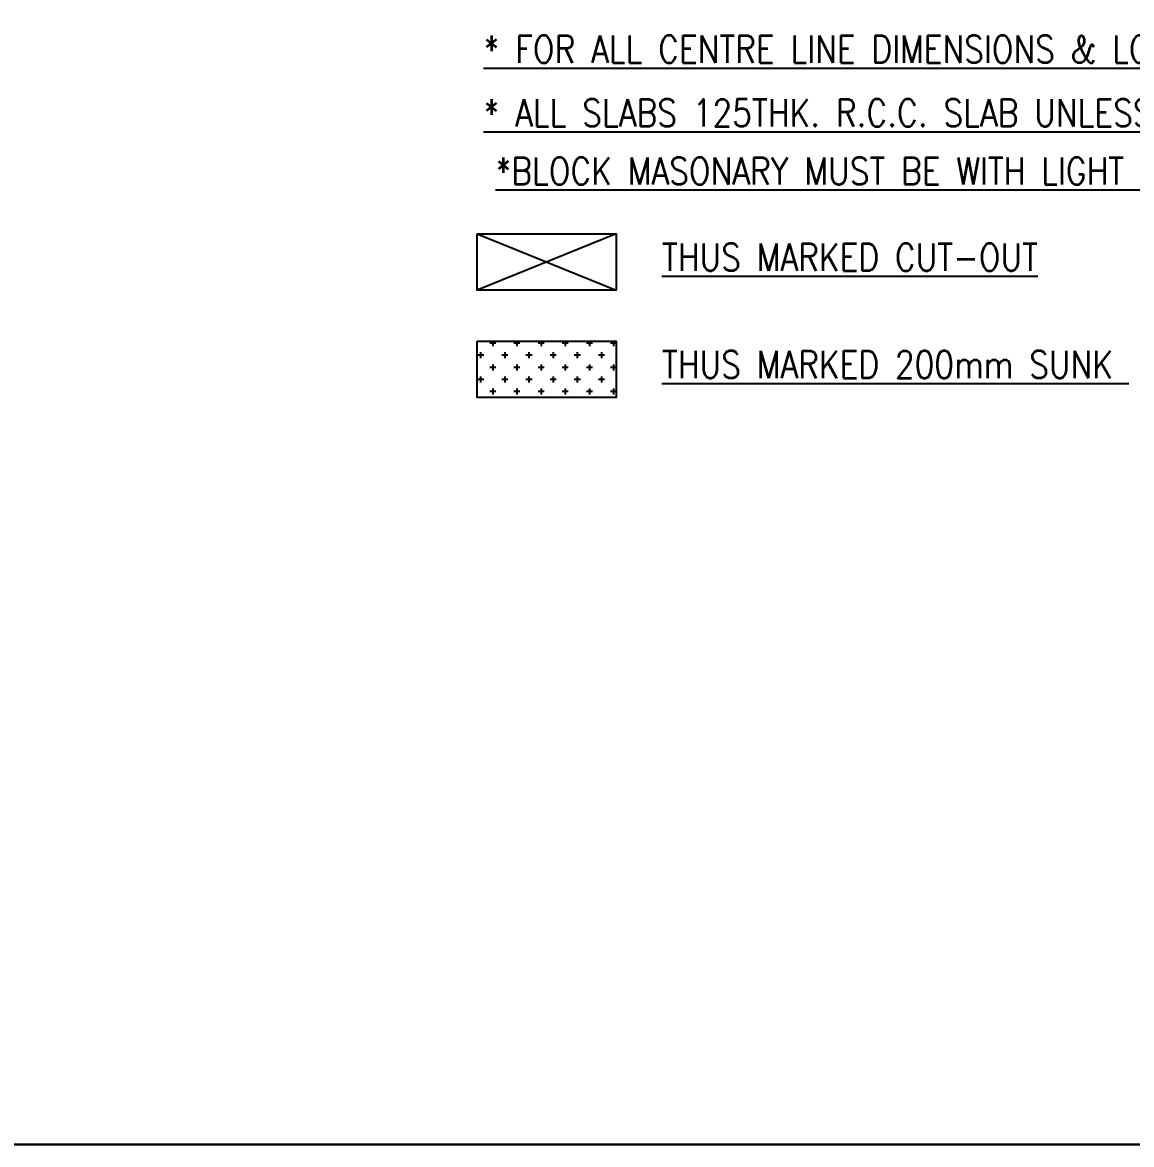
# Model space of a CAD drawing. Header units: millimetres. Extents: x 1078357 to 2594950, y -4969473 to -4636555.
# Drawn here: x 1235597 to 1247072, y -4684349 to -4672742 of the extents above; entities that cross this region are included whole.
import ezdxf

# ---------------------------------------------------------------- set-up
doc = ezdxf.new("R2010")
doc.units = ezdxf.units.MM
doc.layers.add('Boundary', color=40, linetype='Continuous', lineweight=30)
for name, color, linetype in [('S-CUT OUT', 3, 'Continuous'), ('S-LEGEND', 7, 'Continuous'), ('SLAB FOLD', 8, 'Continuous')]:
    doc.layers.add(name, color=color, linetype=linetype)
doc.styles.add('ROMANS', font='romans.shx', dxfattribs={"width": 0.85})

msp = doc.modelspace()

# ---------------------------------------------------------------- hatches: boundary and pattern name
at = {"layer": 'SLAB FOLD', "ltscale": 1000}
h = msp.add_hatch(dxfattribs=at)
h.set_pattern_fill('CROSS', color=8, scale=500, angle=180)
h.set_pattern_definition([(180, (2719118.66, -4078935.1), (-125, -125), [62.5, -187.5]), (270, (2719087.41, -4078903.85), (125, -125), [62.5, -187.5])])
h.paths.add_polyline_path([(1240302.9, -4676040), (1241738.4, -4676040), (1241738.4, -4676621.4), (1240302.9, -4676621.4)])

# ---------------------------------------------------------------- linework, layer by layer
at = {"layer": 'Boundary', "ltscale": 700, "elevation": 0}
msp.add_lwpolyline([(1220842.9, -4636994.1), (1327544.7, -4636994.1), (1327544.7, -4684348.8), (1220842.9, -4684348.8)], close=True, dxfattribs=at)
at = {"layer": 'S-CUT OUT', "ltscale": 1000}
for p, q in [((1240302.9, -4674930.5, 0.2), (1241738.4, -4675511.8, 0.2)), ((1241738.4, -4674930.5, 0.2), (1240302.9, -4675511.8, 0.2))]:
    msp.add_line(p, q, dxfattribs=at)
at = {"layer": 'S-CUT OUT', "ltscale": 1000, "elevation": 0.2}
msp.add_lwpolyline([(1240302.9, -4674930.5), (1241738.4, -4674930.5), (1241738.4, -4675511.8), (1240302.9, -4675511.8)], close=True, dxfattribs=at)
at = {"layer": 'S-LEGEND', "color": 1, "linetype": 'Continuous', "elevation": 0.2}
msp.add_lwpolyline([(1240302.9, -4676040), (1241738.4, -4676040), (1241738.4, -4676621.4), (1240302.9, -4676621.4)], close=True, dxfattribs=at)

# ---------------------------------------------------------------- texts
at = {"layer": 'S-LEGEND', "color": 0, "linetype": 'Continuous', "style": 'ROMANS', "width": 0.85}
for s, p in [('%%U* FOR ALL CENTRE LINE DIMENSIONS & LOCATION REFER ARCH. DRG.', (1240367, -4673159.3, 0.2)), ('%%U* ALL SLABS 125THK. R.C.C. SLAB UNLESS OTHERWISE SPECIFIED.', (1240367, -4673817.7, 0.2)), ('%%UTHUS MARKED CUT-OUT', (1242213.4, -4675310.6, 0.2)), ('%%UTHUS MARKED 200mm SUNK ', (1242213.4, -4676420.2, 0.2))]:
    msp.add_text(s, height=280.28, dxfattribs=at).set_placement(p)
at = {"layer": 'S-LEGEND', "color": 0, "linetype": 'Continuous', "insert": (1240490.4, -4674512.5, 0.2), "char_height": 280.2804, "width": 26415.119, "attachment_point": 7, "style": 'ROMANS'}
msp.add_mtext('{\\L*BLOCK MASONARY MUST BE WITH LIGHT WEIGHT AERATED CONC. BLOCK DENSITY NOT MORE THAN 8.0KN/M\\fArial|b0|i0|c0|p34;\\l³}', dxfattribs=at)

doc.saveas('drawing.dxf')
